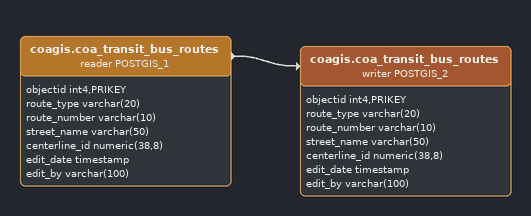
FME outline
coagis.coa_transit_bus_routes (reader POSTGIS_1)
    attributes: objectid int4,PRIKEY, route_type varchar(20), route_number varchar(10), street_name varchar(50), centerline_id numeric(38,8), edit_date timestamp, edit_by varchar(100)
    -> coagis.coa_transit_bus_routes (writer POSTGIS_2)
coagis.coa_transit_bus_routes (writer POSTGIS_2)
    attributes: objectid int4,PRIKEY, route_type varchar(20), route_number varchar(10), street_name varchar(50), centerline_id numeric(38,8), edit_date timestamp, edit_by varchar(100)
